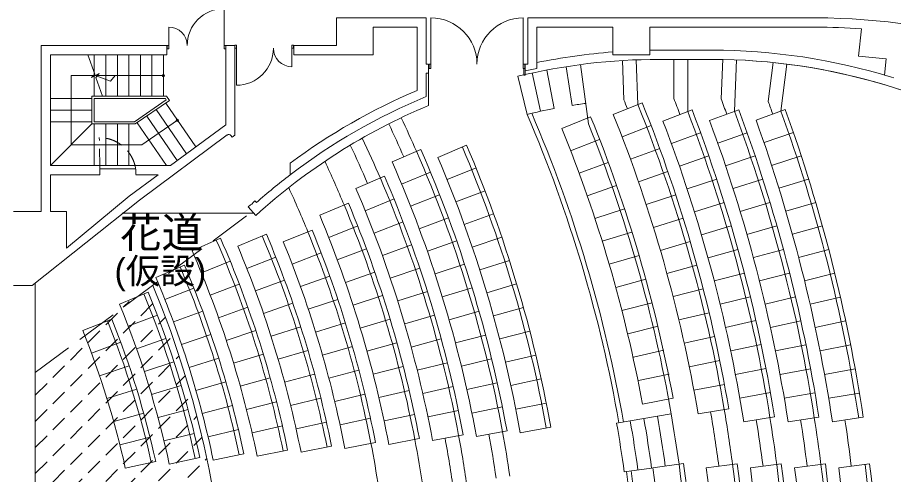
# Model space of a CAD drawing. Units: millimetres, scale not verified. Extents: x -46320 to 37680, y -29109 to 29691.
# Drawn here: x -19622 to -623, y 5159 to 15063 of the extents above; entities that cross this region are included whole.
import ezdxf
from ezdxf.enums import TextEntityAlignment as Align

# ---------------------------------------------------------------- set-up
doc = ezdxf.new("R2010")
doc.units = ezdxf.units.MM
doc.header["$LTSCALE"] = 300
doc.linetypes.add('DASHED1', pattern=[1.8, 1.2, -0.6])
doc.linetypes.add('DASHED3', pattern=[4, 3, -1])
doc.layers.add('1-0_121', color=7, linetype='Continuous', lineweight=9)
doc.layers.add('1-A', color=7, linetype='Continuous')
doc.styles.add('HG創英角ｺﾞｼｯｸUB', font='')
doc.styles.get('HG創英角ｺﾞｼｯｸUB').set_extended_font_data('HG創英角ｺﾞｼｯｸUB')

msp = doc.modelspace()

# ---------------------------------------------------------------- linework, layer by layer
at = {"layer": '1-0_121'}
for p, q in [((-15142, 14385.4), (-15142, 15255.4)), ((-12707, 14455.4), (-12707, 15055.4)), ((-12707, 15055.4), (-10757, 15055.4)), ((-10757, 14055.4), (-10757, 15055.4)), ((-10657, 15055.4), (-10657, 13955.4)), ((-2207, 15055.4), (-8557, 15055.4)), ((-8557, 14055.4), (-8557, 15055.4)), ((-16342, 14385.4), (-16342, 14855.4)), ((-10957, 14855.4), (-11907, 14855.4)), ((-11907, 14255.4), (-11907, 14855.4)), ((-10957, 13484.2), (-10957, 14855.4)), ((-6707, 14855.4), (-8357, 14855.4)), ((-8357, 13955.4), (-8357, 14855.4)), ((-6707, 14255.4), (-6707, 14855.4)), ((-2307, 14855.4), (-5907, 14855.4)), ((-5907, 14255.4), (-5907, 14855.4)), ((-1379.1, 14222.5), (-1318.3, 14819.7)), ((-19107, 14455.4), (-19107, 10855.4)), ((-16381.9, 14455.4), (-19107, 14455.4)), ((-16381.9, 14455.4), (-16381.9, 14255.4)), ((-16377, 14455.4), (-16342, 14455.4)), ((-15142, 14455.4), (-14907, 14455.4)), ((-15107, 14455.4), (-15107, 12740.2)), ((-14907, 14465.4), (-14907, 12515)), ((-13672, 14465.4), (-13672, 13995.4)), ((-13632.1, 14455.4), (-12707, 14455.4)), ((-13632.1, 14255.4), (-13632.1, 14455.4)), ((-18907, 14255.4), (-18907, 11855.4)), ((-16381.9, 14255.4), (-18907, 14255.4)), ((-17947.7, 13838), (-18096, 14255.4)), ((-17957, 14255.4), (-17957, 13355.4)), ((-17707, 14255.4), (-17707, 13355.4)), ((-17457, 14255.4), (-17457, 13355.4)), ((-17207, 14255.4), (-17207, 13355.4)), ((-16957, 14255.4), (-16957, 13355.4)), ((-16707, 14255.4), (-16707, 13355.4)), ((-16457, 14255.4), (-16457, 13355.4)), ((-15142, 14385.4), (-15107, 14385.4)), ((-14872, 14395.4), (-14907, 14395.4)), ((-13637, 14395.4), (-13672, 14395.4)), ((-11907, 14255.4), (-13632.1, 14255.4)), ((-5907, 14255.4), (-6707, 14255.4)), ((-5707, 14355.4), (-4557, 14355.4)), ((-6503.8, 14134.5), (-6471.2, 13281.4)), ((-6204, 14145.9), (-6167, 13177.9)), ((-5707, 14155.4), (-4557, 14155.4)), ((-5385.9, 14155.4), (-5385.9, 13306.9)), ((-5085.9, 13024.5), (-5085.9, 14155.4)), ((-4327.1, 14156.9), (-4361.9, 13303.9)), ((-4027.4, 14144.7), (-4072.8, 13031)), ((-3232.9, 14091.3), (-3339.4, 13244.3)), ((-817.5, 13814.7), (-781.7, 14166.3)), ((-10707, 14055.4), (-10757, 14055.4)), ((-10707, 13155.4), (-10707, 14055.4)), ((-10692, 13955.4), (-10692, 14055.4)), ((-10657, 14055.4), (-10692, 14055.4)), ((-10657, 13955.4), (-10692, 13955.4)), ((-8657, 14055.4), (-8622, 14055.4)), ((-8622, 13955.4), (-8622, 14055.4)), ((-8557, 14055.4), (-8612, 14055.4)), ((-8612, 13810.4), (-8612, 14055.4)), ((-8612, 13905.4), (-8357, 13955.4)), ((-8141.8, 13925.4), (-7982.6, 13090.4)), ((-7725.6, 13997.8), (-7593.6, 13158.1)), ((-7407.9, 14043.7), (-7238.5, 12760.1)), ((-2935.2, 14053.9), (-3063.2, 13036.6)), ((-18457, 13805.4), (-18457, 12305.4)), ((-18457, 13805.4), (-16457, 13805.4)), ((-18016.2, 13759.9), (-17847.6, 13848)), ((-18016.2, 13759.9), (-17947.7, 13838)), ((-17936.1, 13805.4), (-17603.1, 13685.7)), ((-17847.6, 13848), (-17921.1, 13763.1)), ((-17776.3, 13355.4), (-17921.1, 13763.1)), ((-17603.1, 13685.7), (-17505.7, 13805.4)), ((-10757, 13351.2), (-10757, 13855.4)), ((-10707, 13855.4), (-10757, 13855.4)), ((-8769.2, 13789.6), (-8569, 12963.5)), ((-8456.4, 13861.4), (-8276.6, 13030.6)), ((-18007, 13305.4), (-18907, 13305.4)), ((-16387.7, 13355.4), (-18007, 13355.4)), ((-18007, 13355.4), (-18007, 12755.4)), ((-16414.1, 13305.4), (-17957, 13305.4)), ((-17957, 13305.4), (-17957, 12805.4)), ((-16387.7, 13355.4), (-16325.2, 13264.2)), ((-16325.2, 13264.2), (-17067.1, 12755.4)), ((-16407.3, 13207.9), (-15756.6, 12259)), ((-6700.4, 12963.1), (-6074.2, 13215.3)), ((-18007, 13055.4), (-18907, 13055.4)), ((-16819.7, 12925.1), (-16158.7, 11961.1)), ((-16613.5, 13066.5), (-15957.7, 12110)), ((-5622.7, 12818.5), (-4992.5, 13060.4)), ((-4611.7, 12830.6), (-3979.1, 13065.8)), ((-3604.1, 12841.5), (-2969.1, 13070.5)), ((-18907, 12805.4), (-18007, 12805.4)), ((-18907, 11855.4), (-18007, 12755.4)), ((-18007, 12755.4), (-17067.1, 12755.4)), ((-17957, 12805.4), (-17082.6, 12805.4)), ((-17957, 12755.4), (-17957, 11855.4)), ((-17707, 12755.4), (-17707, 11855.4)), ((-17457, 12755.4), (-17457, 11855.4)), ((-17207, 12755.4), (-17207, 11855.4)), ((-17025.9, 12783.7), (-16389.3, 11855.4)), ((-16927.6, 12305.4), (-16152.8, 12836.7)), ((-16301.3, 11855.4), (-15107, 12740.2)), ((-7817.9, 12658.7), (-7192.9, 12913.7)), ((-6510, 12479.2), (-5879.9, 12721.1)), ((-5440.3, 12331.6), (-4806.3, 12563.3)), ((-4434.3, 12341.8), (-3798, 12567.2)), ((-3431.4, 12351), (-2793, 12570.4)), ((-16976.6, 11106.3), (-15072.5, 12516.9)), ((-7625.6, 12175.6), (-6996.3, 12419.9)), ((-18457, 12305.4), (-16927.6, 12305.4)), ((-11495.3, 11931.9), (-10877.4, 12203.5)), ((-10503, 12030.7), (-9882, 12295.4)), ((-6327.7, 11992.2), (-5693.6, 12223.7)), ((-5265.6, 11841.8), (-4628, 12063.4)), ((-4264.5, 11850.3), (-3624.8, 12065.8)), ((-3266.1, 11858), (-2624.5, 12067.7)), ((-18907, 11855.4), (-16301.3, 11855.4)), ((-17833.3, 11655.4), (-17837.1, 11855.4)), ((-17832.5, 11780.5), (-17059.4, 11780.5)), ((-13707, 11655), (-13707, 11905.3)), ((-10303.5, 11550.5), (-9677.8, 11803.5)), ((-7441.5, 11689.3), (-6808.2, 11922.8)), ((-18907, 11655.4), (-18907, 10855.4)), ((-17833.3, 11655.4), (-18907, 11655.4)), ((-17198.4, 11190.9), (-16571.3, 11655.4)), ((-17056.8, 11765.7), (-17056.8, 11662.3)), ((-16571.3, 11655.4), (-17055, 11655.4)), ((-12280.9, 11355.9), (-11660.7, 11622.5)), ((-11290.7, 11453.8), (-10667.6, 11713.4)), ((-6153.4, 11502.3), (-5515.6, 11723.3)), ((-7265.8, 11199.9), (-6628.6, 11422.5)), ((-5098.8, 11349.3), (-4457.8, 11560.7)), ((-4102.3, 11356.2), (-3459.3, 11561.8)), ((-3108.2, 11362.5), (-2463.5, 11562.6)), ((-11095.5, 10971.9), (-10467.4, 11219.3)), ((-10113.2, 11066.6), (-9482.7, 11307.9)), ((-5987.2, 11009.6), (-5345.8, 11220.1)), ((-16976.6, 11106.3), (-19307, 9255.4)), ((-18557, 10061.4), (-17198.4, 11190.9)), ((-14472.5, 11091.9), (-14521, 11048.4)), ((-14439, 11054.5), (-14472.5, 11091.9)), ((-13068.1, 10779.3), (-12445.6, 11040.4)), ((-12080.4, 10876.2), (-11455, 11130.2)), ((-4939.9, 10854.1), (-4295.6, 11055.3)), ((-3947.7, 10859.7), (-3301.7, 11055.3)), ((-2957.9, 10864.7), (-2310.3, 11055)), ((-19707, 10855.4), (-19107, 10855.4)), ((-18907, 10855.4), (-18557, 10855.4)), ((-18557, 10855.4), (-18557, 10061.4)), ((-14567.8, 11006.5), (-14621.5, 10958.4)), ((-14454.6, 10772.1), (-14621.5, 10958.4)), ((-7098.4, 10707.5), (-6457.5, 10919.3)), ((-14502.5, 10825.6), (-17355.4, 10825.6)), ((-10909.6, 10486.2), (-10276.9, 10721.4)), ((-9931.9, 10579.2), (-9297, 10808.6)), ((-5829, 10514.2), (-5184.3, 10714.1)), ((-13857.3, 10201.9), (-13232.4, 10457)), ((-12872, 10297.7), (-12244.2, 10545.7)), ((-11889.5, 10392.4), (-11259.2, 10633.8)), ((-4788.9, 10356.5), (-4141.4, 10547.4)), ((-3800.9, 10360.9), (-3151.9, 10546.4)), ((-2815, 10364.7), (-2164.6, 10545.2)), ((-15837.6, 10006.4), (-15219.4, 10277.5)), ((-14845.7, 10104.9), (-14223.9, 10367.7)), ((-9759.7, 10088.6), (-9120.7, 10306)), ((-6939.5, 10212.4), (-6295.1, 10413.2)), ((-11708.5, 9905), (-11073.4, 10133.6)), ((-10733.1, 9997.1), (-10096, 10220)), ((-5679.1, 10016.3), (-5031.2, 10205.6)), ((-13666, 9718.4), (-13035.6, 9959.9)), ((-12686, 9812.1), (-12053.2, 10047)), ((-6789.1, 9714.6), (-6141.3, 9904.4)), ((-4645.8, 9856.6), (-3995.4, 10037.1)), ((-3661.9, 9859.8), (-3010.1, 10035.3)), ((-2679.8, 9862.6), (-2026.7, 10033.3)), ((-16623.5, 9430.5), (-16002.7, 9695.4)), ((-15634.4, 9527.8), (-15010, 9784.3)), ((-14648.6, 9623.6), (-14021.1, 9872.4)), ((-10566.2, 9504.6), (-9924.8, 9715.1)), ((-9596.8, 9594.7), (-8953.8, 9800.2)), ((-5537.3, 9516), (-4886.4, 9694.6)), ((-12510.2, 9322.7), (-11872.6, 9544.3)), ((-11537.2, 9414), (-10897.7, 9629.8)), ((-4510.8, 9354.4), (-3857.6, 9524.6)), ((-3530.6, 9356.7), (-2876.2, 9522)), ((-2552.1, 9358.6), (-1896.5, 9519.4)), ((-19237, 9311), (-19237, -6997.2)), ((-14462.5, 9138.1), (-13829.5, 9372.6)), ((-13485.2, 9230.8), (-12849.8, 9458.6)), ((-6647.1, 9214.4), (-5996.2, 9393.1)), ((-19307, 9255.4), (-19707, 9255.4)), ((-16425.3, 8949.8), (-15798.2, 9199.3)), ((-15442.4, 9044.5), (-14812.2, 9286.2)), ((-11375.9, 8919.6), (-10732.2, 9122.6)), ((-10408.8, 9009), (-9763.5, 9207)), ((-9443.2, 9098), (-8796.5, 9291.3)), ((-5403.8, 9013.4), (-4750.1, 9181.3)), ((-17411.6, 8853.8), (-16787.9, 9111.9)), ((-13315, 8739.4), (-12674.8, 8953.4)), ((-12344.6, 8829.8), (-11702.5, 9038.1)), ((-4383.8, 8850.2), (-3727.9, 9009.9)), ((-3407.2, 8851.5), (-2750.2, 9006.7)), ((-2432, 8852.6), (-1774.1, 9003.5)), ((-15262, 8556.8), (-14626.2, 8783.6)), ((-14287.4, 8648.5), (-13649.3, 8868.6)), ((-9298.8, 8598.4), (-8648.6, 8779.6)), ((-6513.7, 8711.8), (-5859.8, 8879.4)), ((-17219, 8370.8), (-16588.9, 8612.7)), ((-16239.1, 8464.3), (-15605.9, 8698.3)), ((-11224.6, 8422.1), (-10576.9, 8612.1)), ((-10261.1, 8510.4), (-9612.1, 8695.9)), ((-5278.6, 8508.7), (-4622.2, 8665.9)), ((-18202.2, 8276.1), (-17575.4, 8526.7)), ((-14123.4, 8155), (-13480.5, 8360.7)), ((-13155.5, 8244.5), (-12510.8, 8444.5)), ((-12189.3, 8333.5), (-11543, 8528.3)), ((-5728.9, 8371.2), (-6383.9, 8208.3)), ((-4264.8, 8344), (-3606.5, 8493.2)), ((-3291.5, 8344.5), (-2632.3, 8489.5)), ((-2319.6, 8344.9), (-1659.5, 8485.9)), ((-16064.8, 7974.4), (-15426.1, 8192.7)), ((-15093, 8065), (-14452.1, 8276.7)), ((-10123.1, 8009.1), (-9470.6, 8181.9)), ((-9163.9, 8096.2), (-8510.4, 8265.2)), ((-18015.7, 7790.7), (-17382.4, 8024.2)), ((-17038.9, 7883), (-16402.7, 8108.6)), ((-12044.5, 7834.1), (-11394.3, 8015.4)), ((-11083.3, 7921.7), (-10431.9, 8098.6)), ((-5161.7, 8002), (-4502.8, 8148.4)), ((-13970.5, 7658), (-13323.1, 7849.1)), ((-13006.8, 7746.2), (-12358, 7932.2)), ((-6262.7, 7702.6), (-5605, 7854.3)), ((-4153.9, 7835.9), (-3493.3, 7974.6)), ((-3183.8, 7835.8), (-2522.4, 7970.5)), ((-2214.8, 7835.6), (-1552.6, 7966.6)), ((-16871.4, 7390.7), (-16229.6, 7599.8)), ((-15902.6, 7480.3), (-15258.7, 7682.9)), ((-14935.7, 7569.4), (-14290, 7765.9)), ((-9994.8, 7505.1), (-9339.1, 7665.3)), ((-9038.4, 7591.6), (-8381.9, 7748.3)), ((-5053.1, 7493.5), (-4391.9, 7629)), ((-17842.5, 7300.4), (-17203.1, 7516.7)), ((-12869, 7244.8), (-12216.2, 7416.7)), ((-11910, 7331.8), (-11256.2, 7499.5)), ((-10952, 7418.5), (-10297.2, 7582.3)), ((-4051.2, 7326.2), (-3388.5, 7454.3)), ((-3084, 7325.5), (-2420.6, 7449.9)), ((-2117.7, 7324.7), (-1453.7, 7445.7)), ((-14790.2, 7070.2), (-14140, 7251.5)), ((-13829, 7157.6), (-13177.4, 7334)), ((-8922.4, 7084.7), (-8263, 7229.1)), ((-5489.9, 7335.4), (-6150.2, 7194.9)), ((-16716.7, 6894.2), (-16069.7, 7086.7)), ((-15752.7, 6982.4), (-15104, 7169)), ((-10830.9, 6912.8), (-10172.9, 7063.4)), ((-9876.4, 6998.8), (-9217.7, 7146.2)), ((-4952.9, 6983.2), (-4289.5, 7107.8)), ((-17682.5, 6805.6), (-17037.5, 7004.6)), ((-12742.1, 6740.5), (-12085.7, 6898.2)), ((-11786.1, 6826.8), (-11128.9, 6980.7)), ((-3956.6, 6814.9), (-3291.9, 6932.4)), ((-2992.1, 6813.7), (-2326.8, 6927.8)), ((-2028.4, 6812.5), (-1362.6, 6923.4)), ((-15615, 6480.9), (-14962, 6651.6)), ((-14656.4, 6567.7), (-14002.1, 6733.6)), ((-13698.8, 6654.2), (-13043.4, 6815.8)), ((-8815.8, 6575.7), (-8153.9, 6707.8)), ((-6066.5, 6681.4), (-5403.9, 6810.7)), ((-17536, 6306.7), (-16885.8, 6488.1)), ((-16574.8, 6394), (-15923.1, 6569.7)), ((-10720, 6404.8), (-10059.1, 6542.1)), ((-9767.7, 6490.3), (-9106.3, 6624.9)), ((-5445.1, 6474), (-6627.3, 6268)), ((-4861.1, 6471.4), (-4195.8, 6585.1)), ((-13580, 6147.9), (-12921.1, 6294.7)), ((-12626.1, 6233.6), (-11966.5, 6377)), ((-11672.8, 6319.3), (-11012.5, 6459.5)), ((-3870.2, 6302.1), (-3203.7, 6409)), ((-2908.1, 6300.5), (-2241.1, 6404.3)), ((-1946.8, 6298.9), (-1279.3, 6399.8)), ((-15489.8, 5976.2), (-14832.7, 6130.7)), ((-14534.5, 6062.1), (-13876.5, 6212.6)), ((-9669, 5979.7), (-9005, 6101.5)), ((-8718.9, 6064.8), (-8054.6, 6184.5)), ((-17403, 5804), (-16748.2, 5967.7)), ((-16445.9, 5890.2), (-15789.9, 6049.1)), ((-11570.1, 5809.5), (-10907, 5935.9)), ((-10619.4, 5894.6), (-9955.9, 6018.7)), ((-13472.6, 5639.1), (-12810.6, 5771)), ((-12521.1, 5724.3), (-11858.6, 5853.4)), ((-16330, 5383.3), (-15670.1, 5525.2)), ((-15377, 5468.6), (-14716.3, 5606.9)), ((-14424.5, 5553.9), (-13763.2, 5688.8)), ((-17283.7, 5297.9), (-16624.7, 5443.8)), ((-5175.6, 5394.6), (-5844.2, 5302.5)), ((-4683.9, 5303.4), (-4014.8, 5392.2)), ((-3725.9, 5304.1), (-3056.4, 5390.3)), ((-2768.4, 5304.7), (-2098.6, 5388.5)), ((-1811.2, 5305.3), (-1141.2, 5386.8)), ((-5869, 5299.1), (-6463.4, 5217.2))]:
    msp.add_line(p, q, dxfattribs=at)
at = {"layer": '1-0_121', "linetype": 'DASHED1'}
for p, q in [((-17837.1, 11855.4), (-17848.5, 12460.1)), ((-19237, 6309.9), (-16572.8, 8974)), ((-19237, 6875.5), (-17201.2, 8911.4)), ((-19237, 5744.2), (-16414.1, 8567.1)), ((-19237, 5178.5), (-16262.4, 8153)), ((-19237, 4612.8), (-16118.1, 7731.7)), ((-19237, 4047.1), (-15981.4, 7302.7)), ((-19237, 3481.4), (-15852.5, 6866)), ((-19237, 2915.8), (-15731.6, 6421.1)), ((-19237, 2350.1), (-15619.2, 5967.8)), ((-18604.4, 2417), (-15515.6, 5505.8))]:
    msp.add_line(p, q, dxfattribs=at)
at = {"layer": '1-0_121', "linetype": 'DASHED3'}
msp.add_line((-19237, 7368.5), (-14570.4, 10825.6), dxfattribs=at)
at = {"layer": '1-0_121'}
for points in [[(-8657, 15055.4), (-8657, 13955.4), (-8622, 13955.4)], [(-16377, 14455.4), (-16377, 14385.4), (-16342, 14385.4)], [(-14872, 13595.4), (-14872, 14465.4), (-14907, 14465.4)], [(-13637, 14395.4), (-13637, 14465.4), (-13672, 14465.4)], [(-8637, 13955.4), (-8637, 13810.4), (-8612, 13810.4)], [(-16414.1, 13305.4), (-16394.7, 13277.2), (-17082.6, 12805.4)], [(-14992.6, 12507.2), (-14966, 12471.3), (-14907, 12515)]]:
    msp.add_lwpolyline(points, dxfattribs=at)
for centre in [(-16457, 13805.4), (-16152.8, 12836.7)]:
    msp.add_circle(centre, 25, dxfattribs=at)
for centre, radius, start, end in [((-15142, 14455.4), 800, 90, 180), ((-10657, 14055.4), 1000, 0, 90), ((-8657, 14055.4), 1000, 90, 180), ((-2307, 1155.4), 13900, 72.70731, 90), ((-16342, 14455.4), 400, 0, 90), ((-2307, 1155.4), 13700, 85.86149, 90), ((-14872, 14395.4), 800, 270, 0), ((-13672, 14395.4), 400, 180, 270), ((-5707, 1155.4), 13200, 94.34475, 101.58126), ((-5707, 1155.4), 13200, 90, 90.86815), ((-4557, 1155.4), 13200, 72.85975, 89.99999), ((-5707, 1155.4), 13000, 90, 103.62454), ((-4557, 1155.4), 13000, 56.25096, 89.99999), ((-4557, 1155.4), 13000, 56.4262, 90), ((-2307, 1155.4), 13100, 83.3136, 85.93814), ((-4557, 1155.4), 13200, 72.63424, 73.54299), ((-5707, 1155.4), 13400, 113.06599, 126.65641), ((-5707, 1155.4), 13200, 112.49332, 127.3052), ((-36347.1, 1424.5), 33163.1, 20.35473, 20.99596), ((-36336.2, 1415.1), 34113.1, 19.79743, 20.39634), ((-5707, 1155.4), 13000, 112.61987, 132.29052), ((-5707, 1155.4), 12150, 97.51807, 98.93282), ((-36351.3, 1245.6), 32213.1, 21.5669, 21.93972), ((-36047.1, 1142.1), 32213.1, 9.69739, 21.93972), ((-36047.1, 1142.1), 32313.1, 9.69739, 21.93972), ((-36323.4, 1349.9), 35063.1, 19.35748, 19.82993), ((-5707, 1155.4), 12150, 100.79505, 103.62454), ((-36047.1, 1142.1), 29913.1, 9.8836, 23.27796), ((-36047.1, 1142.1), 30013.1, 9.8836, 23.24466), ((-36047.1, 1142.1), 31638.1, 9.69739, 21.93972), ((-36047.1, 1142.1), 33163.1, 9.11051, 20.99596), ((-36047.1, 1142.1), 33263.1, 9.11051, 20.99596), ((-36047.1, 1142.1), 34113.1, 8.84757, 20.39634), ((-36047.1, 1142.1), 34213.1, 8.84757, 20.39634), ((-36047.1, 1142.1), 35063.1, 8.59929, 19.82993), ((-36047.1, 1142.1), 35163.1, 8.59929, 19.82993), ((-36047.1, 1142.1), 27093.1, 23.72398, 25.38759), ((-36047.1, 1142.1), 27393.1, 23.72398, 25.39593), ((-36047.1, 1142.1), 31063.1, 9.8836, 21.96329), ((-36047.1, 1142.1), 31163.1, 10.48036, 22.19383), ((-36047.1, 1142.1), 32588.1, 9.11051, 20.99596), ((-36047.1, 1142.1), 33538.1, 8.84757, 20.39634), ((-36047.1, 1142.1), 34488.1, 8.59929, 19.82993), ((-36047.1, 1142.1), 30488.1, 10.46808, 22.19383), ((-15038.5, 12468.6), 60, 40.0146, 126.53168), ((-36047.1, 1142.1), 26443.1, 23.25613, 25.3173), ((-36047.1, 1142.1), 26143.1, 23.25613, 25.25948), ((-36047.1, 1142.1), 27393.1, 10.39225, 23.72398), ((-36047.1, 1142.1), 27493.1, 10.39225, 23.72398), ((-36047.1, 1142.1), 28343.1, 10.21129, 23.0869), ((-36047.1, 1142.1), 28443.1, 10.21129, 23.0869), ((-36047.1, 1142.1), 27768.1, 10.21129, 23.0869), ((-17849.8, 11660.1), 800, 7.58395, 14.13151), ((-36047.1, 1142.1), 25493.1, 22.75268, 25.07512), ((-36047.1, 1142.1), 26818.1, 10.39225, 23.72398), ((-5707, 1155.4), 13200, 127.3052, 131.41572), ((-36047.1, 1142.1), 26543.1, 10.58656, 23.25613), ((-36047.1, 1142.1), 26443.1, 10.58656, 23.25613), ((-36047.1, 1142.1), 24543.1, 22.20941, 24.64556), ((-36047.1, 1142.1), 25868.1, 10.58656, 23.25613), ((-14578.5, 11065.5), 60, 280.3193, 343.38025), ((-36047.1, 1142.1), 25593.1, 10.79576, 22.75268), ((-36047.1, 1142.1), 25493.1, 10.79576, 22.75268), ((-36047.1, 1142.1), 24918.1, 10.79576, 22.75268), ((-36047.1, 1142.1), 24643.1, 11.02163, 22.20941), ((-36047.1, 1142.1), 22743.1, 11.53204, 23.68311), ((-36047.1, 1142.1), 23593.1, 11.26624, 22.91578), ((-36047.1, 1142.1), 23693.1, 11.26624, 22.91578), ((-36047.1, 1142.1), 24543.1, 11.02163, 22.20941), ((-36047.1, 1142.1), 22643.1, 11.53204, 23.68311), ((-36047.1, 1142.1), 23018.1, 11.26624, 22.91578), ((-36047.1, 1142.1), 23968.1, 11.02163, 22.20941), ((-36047.1, 1142.1), 22068.1, 11.53204, 23.68311), ((-36047.1, 1142.1), 21793.1, 11.82192, 23.10877), ((-36047.1, 1142.1), 21693.1, 11.82192, 23.10877), ((-36047.1, 1142.1), 21118.1, 11.82192, 23.10877), ((-36047.1, 1142.1), 20743.1, 12.1393, 22.48052), ((-36047.1, 1142.1), 20843.1, 12.1393, 22.48052), ((-36047.1, 1142.1), 20168.1, 12.1393, 22.48052), ((-36047.1, 1142.1), 19793.1, 12.48831, 21.79041), ((-36047.1, 1142.1), 19893.1, 12.48831, 21.79041), ((-36047.1, 1142.1), 19218.1, 12.48831, 21.79041), ((-36047.1, 1142.1), 31063.1, 7.84293, 9.8836), ((-36047.1, 1142.1), 31913.1, 7.55784, 9.69739), ((-36047.1, 1142.1), 32213.1, 7.55784, 9.69739), ((-36047.1, 1142.1), 30163.1, 7.84293, 9.8836), ((-36047.1, 1142.1), 30463.1, 7.84293, 9.8836), ((-36047.1, 1142.1), 30763.1, 7.84293, 9.8836), ((-36047.1, 1142.1), 32863.1, 7.33751, 9.11051), ((-36047.1, 1142.1), 33163.1, 7.33751, 9.11051), ((-36047.1, 1142.1), 33813.1, 7.12967, 8.84757), ((-36047.1, 1142.1), 34113.1, 7.12967, 8.84757), ((-36047.1, 1142.1), 34763.1, 6.93327, 8.59929), ((-36047.1, 1142.1), 27393.1, 8.36075, 10.39225), ((-36047.1, 1142.1), 29863.1, 7.84293, 9.8836), ((-36047.1, 1142.1), 25493.1, 8.40044, 10.79576), ((-36047.1, 1142.1), 26143.1, 8.09193, 10.58656), ((-36047.1, 1142.1), 26443.1, 8.09193, 10.58656), ((-36047.1, 1142.1), 27093.1, 8.36075, 10.39225), ((-36047.1, 1142.1), 24543.1, 8.73342, 11.02163), ((-36047.1, 1142.1), 31063.1, 0.02454, 7.84293), ((-36047.1, 1142.1), 31163.1, 0.02446, 7.84293), ((-36047.1, 1142.1), 32213.1, 0.02367, 7.55784), ((-36047.1, 1142.1), 32313.1, 0.02359, 7.55784), ((-36047.1, 1142.1), 33163.1, 0.02299, 7.33751), ((-36047.1, 1142.1), 33263.1, 0.02292, 7.33751), ((-36047.1, 1142.1), 34113.1, 0.02235, 7.12967), ((-36047.1, 1142.1), 34213.1, 0.02228, 7.12967), ((-36047.1, 1142.1), 35063.1, 0.02174, 6.93327), ((-36047.1, 1142.1), 35163.1, 0.02168, 6.93327), ((-36047.1, 1142.1), 29913.1, 0.72368, 7.84293), ((-36047.1, 1142.1), 30013.1, 0.72368, 7.84293), ((-36047.1, 1142.1), 30488.1, 0.02501, 7.84293), ((-36047.1, 1142.1), 31638.1, 0.0241, 7.55784), ((-36047.1, 1142.1), 32588.1, 0.02339, 7.33751), ((-36047.1, 1142.1), 33538.1, 0.02273, 7.12967), ((-36047.1, 1142.1), 34488.1, 0.02211, 6.93327)]:
    msp.add_arc(centre, radius, start, end, dxfattribs=at)
at = {"layer": '1-0_121', "linetype": 'DASHED1'}
msp.add_arc((-17849.8, 11660.1), 800, 14.13151, 89.90533, dxfattribs=at)
at = {"layer": '1-0_121', "color": 6, "lineweight": 18}
msp.add_arc((-36047.1, 1142.1), 20990.1, 337.31882, 22.74129, dxfattribs=at)

# ---------------------------------------------------------------- texts
at = {"layer": '1-A', "style": 'HG創英角ｺﾞｼｯｸUB'}
for s, height, p in [('花道', 659.8, (-17399.2, 9874.2)), ('(仮設)', 549.9, (-17519, 9129.7))]:
    msp.add_text(s, height=height, dxfattribs=at).set_placement(p, align=Align.BOTTOM_LEFT)

doc.saveas('drawing.dxf')
